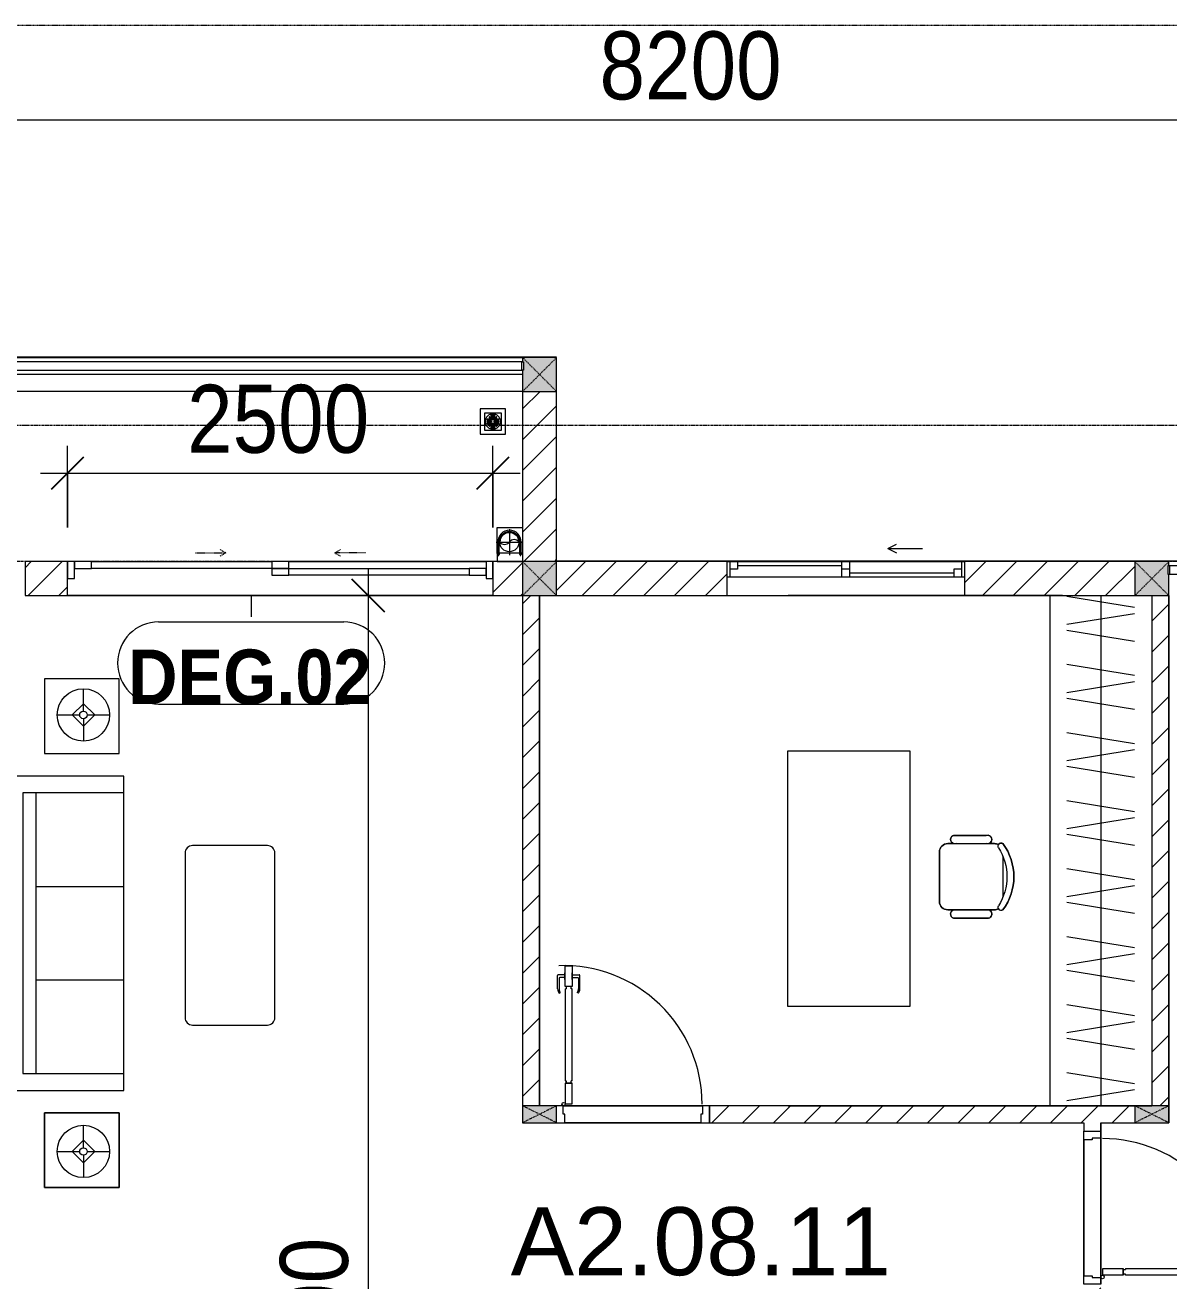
# Model space of a CAD drawing. Header units: millimetres. Extents: x 1591 to 239055, y -15958 to 83255.
# Drawn here: x 187807 to 194532, y 40307 to 47692 of the extents above; entities that cross this region are included whole.
import ezdxf

# ---------------------------------------------------------------- set-up
doc = ezdxf.new("R2010")
doc.units = ezdxf.units.MM
for name, pattern in [('Dash', [6, 3, -3]), ('Dash Dot 3_16_', [7.9375, 4.7625, -1.5875, 0, -1.5875]), ('Grid Line', [22.225, 12.7, -3.175, 3.175, -3.175]), ('IMPORT-CENTER _2_', [40.64, 25.4, -5.08, 5.08, -5.08])]:
    doc.linetypes.add(name, pattern=pattern)
for name, color, linetype, lineweight in [('0-1', 250, 'Continuous', 5), ('A-ANNO-DIMS', 211, 'Continuous', 9), ('A-ANNO-DIMS-160', 211, 'Continuous', 9), ('A-AREA-IDEN', 2, 'Continuous', 9), ('A-DETL-GENF-1', 9, 'Continuous', 9), ('A-DOOR', 31, 'Continuous', 9), ('A-DOOR-1', 254, 'Continuous', 9), ('A-DOOR-2', 9, 'Continuous', 9), ('A-DOOR-FRAM', 31, 'Continuous', 9), ('A-DOOR-HDLN', 31, 'Dash', 9), ('A-DOOR-IDEN', 31, 'Continuous', 9), ('A-FLOR-1', 7, 'Continuous', 9), ('A-FLOR-2', 9, 'Continuous', 9), ('A-FLOR-HRAL', 11, 'Continuous', 9), ('A-FLOR-HRAL-1', 254, 'Continuous', 9), ('A-FLOR-HRAL-2', 9, 'Continuous', 9), ('A-GLAZ', 151, 'Continuous', 9), ('A-WALL', 113, 'Continuous', 9), ('A-WALL-1', 253, 'Continuous', 18), ('A-WALL-2', 9, 'Continuous', 9), ('A-WALL-3', 113, 'Continuous', 18), ('A-WALL-PATT-1', 10, 'Continuous', 9), ('A-WALL-PATT-2', 111, 'Continuous', 9), ('G-ANNO-SYMB-1', 111, 'Dash Dot 3_16_', 18), ('G-IMPT', 8, 'Continuous', 9), ('G-IMPT-2', 8, 'IMPORT-CENTER _2_', 9), ('I-FURN', 30, 'Continuous', 9), ('I-FURN-1', 254, 'Continuous', 9), ('M-EQPM', 50, 'Continuous', 9), ('S-COLS', 52, 'Continuous', 9), ('S-COLS-3', 254, 'Continuous', 9), ('S-COLS-4', 253, 'Continuous', 18), ('S-COLS-5', 52, 'Continuous', 18), ('S-COLS-HDLN', 52, 'Dash', 9), ('S-COLS-HDLN-1', 9, 'Dash', 9), ('S-GRID-1', 1, 'Grid Line', 9)]:
    doc.layers.add(name, color=color, linetype=linetype, lineweight=lineweight)
doc.styles.add('Arial_13', font='arial_0.ttf', dxfattribs={"height": 400})
doc.styles.add('Arial_B_5', font='arialbd_0.ttf', dxfattribs={"width": 0.9, "height": 320})
doc.styles.add('UTM Avo', font='UTM Avo.ttf', dxfattribs={"width": 0.9, "height": 400})
doc.dimstyles.new('1_Dim_chi_tiet_2_5', dxfattribs={"dimscale": 304.8, "dimtxt": 399.720379, "dimasz": 0.629921, "dimexe": 0.524934, "dimexo": 0.0625, "dimgap": 0.052493, "dimtad": 1, "dimdec": 0, "dimrnd": 5, "dimzin": 0, "dimdsep": 46, "dimtxsty": 'UTM Avo', "dimblk1": 'OBLIQUE', "dimblk2": 'OBLIQUE', "dimsah": 1, "dimcen": 0.09, "dimdle": 0.524934, "dimazin": 0, "dimtfac": 1, "dimtdec": 4, "dimtix": 1, "dimtmove": 0, "dimatfit": 3, "dimfxl": 1.049869, "dimfxlon": 1, "dimtvp": 1, "dimtolj": 1, "dimtzin": 0, "dimarcsym": 2})
pattern_1 = [(45, (0, 0), (-90.50967, 90.50967), [])]
pattern_2 = [(45, (95879.7, 0), (-90.50967, 90.50967), [])]

# ---------------------------------------------------------------- blocks, each defined once
blk = doc.blocks.new('NCV_TKTC_KET CAU_rvt-1-TKCS_MB TẦNG 6-8')
at = {"layer": 'A-FLOR-1'}
for p, q in [((98652.5, 41236.9), (98652.5, 44336.9)), ((98252.6, 41186.9), (98252.6, 41236.9))]:
    blk.add_line(p, q, dxfattribs=at)
blk = doc.blocks.new('DOOR_CW_01 CANH MO-PANEL KINH - DIW_01-900x2200-CỬA GỖ VÂN LAMINATE-V23-TKCS_MB TẦNG 6-8')
at = {"layer": 'A-DETL-GENF-1'}
for p, q in [((-442, 737), (-442, 816.5)), ((-399, 820.5), (-438, 820.5)), ((-399, 831.8), (-397, 831.8)), ((-399, 792.2), (-399, 831.8)), ((-397, 872), (-357, 872)), ((-397, 752), (-397, 872)), ((-397, 792.2), (-397, 831.8)), ((-357, 872), (-357, 752)), ((-357, 792.2), (-357, 831.8)), ((-355, 831.8), (-357, 831.8)), ((-355, 792.2), (-355, 831.8)), ((-355, 820.5), (-316, 820.5)), ((-312, 737), (-312, 816.5)), ((-434, 799.5), (-434, 737)), ((-399, 803.5), (-430, 803.5)), ((-397, 792.2), (-399, 792.2)), ((-357, 752), (-397, 752)), ((-363, 752), (-391, 752)), ((-391, 752), (-391, 738)), ((-363, 738), (-363, 752)), ((-357, 792.2), (-355, 792.2)), ((-355, 803.5), (-324, 803.5)), ((-320, 799.5), (-320, 737)), ((-433.9, 711.2), (-427.3, 715.8)), ((-397, 738), (-391, 738)), ((-397, 738), (-397, 196)), ((-357, 738), (-363, 738)), ((-357, 196), (-357, 738)), ((-320.1, 711.2), (-326.7, 715.8)), ((-397, 196), (-391, 196)), ((-357, 182), (-397, 182)), ((-397, 182), (-397, 62)), ((-391, 196), (-391, 182)), ((-391, 182), (-363, 182)), ((-357, 196), (-363, 196)), ((-363, 182), (-363, 196)), ((-357, 62), (-357, 182)), ((-397, 62), (-357, 62))]:
    blk.add_line(p, q, dxfattribs=at)
blk.add_circle((-407, 60), 10, dxfattribs=at)
for centre, radius, start, end in [((-438, 816.5), 4, 90, 180), ((-407, 60), 814, 360, 92), ((-316, 816.5), 4, 0, 90), ((-430, 799.5), 4, 90, 180), ((-324, 799.5), 4, 360, 90), ((-397, 737), 45, 180, 215), ((-397, 737), 37, 180, 215), ((-357, 737), 37, 325, 0), ((-357, 737), 45, 325, 0)]:
    blk.add_arc(centre, radius, start, end, dxfattribs=at)
at = {"layer": 'A-DOOR-2'}
for p, q in [((-410, 50), (-448.4, 50)), ((-410, 0), (-410, 50)), ((-400, 0), (-410, 0)), ((-407, 50), (-382, 50)), ((-400, -50), (-400, 0)), ((410, 0), (400, 0)), ((400, 0), (400, -50)), ((450, 50), (410, 50)), ((410, 50), (410, 0)), ((450, -50), (450, 50)), ((-448.4, -50), (-400, -50)), ((400, -50), (450, -50))]:
    blk.add_line(p, q, dxfattribs=at)
blk = doc.blocks.new('TU DO LV A - TU DO LV A-885793-TKCS_MB TẦNG 6-8')
at = {"layer": 'I-FURN'}
for p, q in [((4.3, 101), (68.9, 499)), ((169, 101), (104.4, 499)), ((202.5, 101), (267.1, 499)), ((404.3, 101), (468.9, 499)), ((569, 101), (504.4, 499)), ((602.5, 101), (667.1, 499)), ((804.3, 101), (868.9, 499)), ((969, 101), (904.4, 499)), ((1002.5, 101), (1067.1, 499)), ((1204.3, 101), (1268.9, 499)), ((1369, 101), (1304.4, 499)), ((1402.5, 101), (1467.1, 499)), ((1604.3, 101), (1668.9, 499)), ((1769, 101), (1704.4, 499)), ((1802.5, 101), (1867.1, 499)), ((2004.3, 101), (2068.9, 499)), ((2169, 101), (2104.4, 499)), ((2202.5, 101), (2267.1, 499)), ((2404.3, 101), (2468.9, 499)), ((2569, 101), (2504.4, 499)), ((2602.5, 101), (2667.1, 499)), ((2804.3, 101), (2868.9, 499)), ((2969, 101), (2904.4, 499)), ((0, 300), (3000, 300)), ((0, 0), (3000, 0))]:
    blk.add_line(p, q, dxfattribs=at)
at = {"layer": 'I-FURN-1'}
blk.add_line((0, 0), (3000, 0), dxfattribs=at)
blk = doc.blocks.new('BAN LV A - BAN LV A_dwg_ban hoc2-348006-TKCS_MB TẦNG 6-8')
at = {"layer": 'I-FURN'}
for p, q in [((-194.4, 388.8), (-194.4, 113.4)), ((145.8, 437.4), (-145.8, 437.4)), ((194.4, 113.4), (194.4, 388.8)), ((-243, 354.4), (-243, 162)), ((194.4, 351.4), (194.4, 150.8)), ((243.7, 162), (243.7, 354.4)), ((-120.5, 64.8), (120.5, 64.8))]:
    blk.add_line(p, q, dxfattribs=at)
at = {"layer": 'I-FURN', "flags": 128}
blk.add_lwpolyline([(-737.8, 610.5), (-737.8, 1330.5), (-154.9, 1330.5), (762.2, 1330.5), (762.2, 610.5)], close=True, dxfattribs=at)
at = {"layer": 'I-FURN'}
for centre, radius, start, end in [((-218.7, 347.3), 25.3, 343.7398, 163.7398), ((-145.8, 388.8), 48.6, 90, 180), ((145.8, 388.8), 48.6, 360, 90), ((219.4, 347.3), 25.3, 16.2602, 170.70537), ((-218.7, 154.9), 25.3, 163.7398, 16.2602), ((219.4, 154.9), 25.3, 189.29463, 16.2602), ((-180.2, 75.4), 17.8, 57.97259, 216.69006), ((-145.8, 113.4), 48.6, 180, 207.58444), ((0, 359.3), 318.2, 237.57575, 302.42425), ((180.2, 75.4), 17.8, 323.30994, 122.02741), ((145.8, 113.4), 48.6, 332.41556, 0), ((0, 324), 324, 233.1301, 306.8699)]:
    blk.add_arc(centre, radius, start, end, dxfattribs=at)
blk = doc.blocks.new('BAN LV A - BAN LV A_dwg-348005-TKCS_MB TẦNG 6-8')
at = {"extrusion": (0, 0, -1), "zscale": -1, "rotation": 180}
blk.add_blockref('BAN LV A - BAN LV A_dwg_ban hoc2-348006-TKCS_MB TẦNG 6-8', (-729, 1383.7), dxfattribs=at)
blk = doc.blocks.new('BAN LV A - BAN LV A-348231-TKCS_MB TẦNG 6-8')
at = {"layer": 'I-FURN-1'}
for p, q in [((534.6, 1270.3), (534.6, 1235.9)), ((923.4, 1232.9), (923.4, 1270.3)), ((486, 1221.7), (486, 1029.3)), ((972.7, 1029.3), (972.7, 1221.7)), ((534.6, 1029.3), (534.6, 994.9)), ((923.4, 994.9), (923.4, 1032.3)), ((583.2, 946.3), (874.8, 946.3)), ((1491.2, 773.2), (-8.8, 773.2)), ((-8.8, 773.2), (-8.8, 53.2)), ((1491.2, 53.2), (1491.2, 773.2)), ((-8.8, 53.2), (1491.2, 53.2))]:
    blk.add_line(p, q, dxfattribs=at)
for centre, radius, start, end in [((729, 1059.7), 324, 53.1301, 126.8699), ((548.9, 1308.3), 17.8, 143.30994, 240.59603), ((583.2, 1270.3), 48.6, 152.41556, 180), ((909.2, 1308.3), 17.8, 299.40397, 36.69006), ((874.8, 1270.3), 48.6, 360, 27.58444), ((510.3, 1228.8), 25.3, 16.2602, 196.2602), ((948.4, 1228.8), 25.3, 343.7398, 170.70537), ((510.3, 1036.4), 25.3, 196.2602, 343.7398), ((583.2, 994.9), 48.6, 180, 270), ((874.8, 994.9), 48.6, 270, 360), ((948.4, 1036.4), 25.3, 189.29463, 343.7398)]:
    blk.add_arc(centre, radius, start, end, dxfattribs=at)
blk.add_blockref('BAN LV A - BAN LV A_dwg-348005-TKCS_MB TẦNG 6-8', (0, 0))
blk = doc.blocks.new('LOBBY_SOFA_1 - LOBBY_SOFA_1-V105-TKCS_MB TẦNG 6-8')
at = {"layer": 'I-FURN'}
for p, q in [((-2556, -5.1), (-2556, -660)), ((-2457, -66), (-2457, -660)), ((-807, -66), (-2457, -66)), ((-807, -660), (-807, -66)), ((-708, -660), (-708, -5.1)), ((-807, -143), (-2457, -143)), ((-1907, -143), (-1907, -660)), ((-1357, -143), (-1357, -660)), ((-3128.2, -193.5), (-2688.2, -193.5)), ((-3128.2, -633.5), (-3128.2, -193.5)), ((-2688.2, -193.5), (-2688.2, -633.5)), ((-575.9, -193.5), (-575.9, -633.5)), ((-135.9, -193.5), (-575.9, -193.5)), ((-135.9, -633.5), (-135.9, -193.5)), ((-2915.4, -269), (-2915.4, -401)), ((-348.6, -269), (-348.6, -401)), ((-2915.4, -357), (-2981.4, -423)), ((-2849.4, -423), (-2915.4, -357)), ((-414.6, -423), (-348.6, -357)), ((-348.6, -357), (-282.6, -423)), ((-2937.4, -423), (-3069.4, -423)), ((-2981.4, -423), (-2915.4, -489)), ((-2915.4, -489), (-2849.4, -423)), ((-2893.4, -423), (-2761.4, -423)), ((-370.6, -423), (-502.6, -423)), ((-348.6, -489), (-414.6, -423)), ((-282.6, -423), (-348.6, -489)), ((-326.6, -423), (-194.6, -423)), ((-2915.4, -445), (-2915.4, -577)), ((-348.6, -445), (-348.6, -577)), ((-2688.2, -633.5), (-3128.2, -633.5)), ((-2556, -660), (-708, -660)), ((-575.9, -633.5), (-135.9, -633.5)), ((-1160.3, -1020.5), (-2128.3, -1020.5)), ((-2172.3, -1064.5), (-2172.3, -1504.5)), ((-1116.3, -1504.5), (-1116.3, -1064.5)), ((-2128.3, -1548.5), (-1160.3, -1548.5))]:
    blk.add_line(p, q, dxfattribs=at)
for centre, radius in [((-2915.4, -423), 154), ((-348.6, -423), 154), ((-2915.4, -423), 22), ((-348.6, -423), 22)]:
    blk.add_circle(centre, radius, dxfattribs=at)
for centre, start, end in [((-2128.3, -1064.5), 90, 180), ((-1160.3, -1064.5), 0, 90), ((-2128.3, -1504.5), 180, 270), ((-1160.3, -1504.5), 270, 0)]:
    blk.add_arc(centre, 44, start, end, dxfattribs=at)
at = {"layer": 'I-FURN-1'}
for p, q in [((-2556, -5.1), (-2556, -660)), ((-708, -660), (-708, -5.1)), ((-2688.2, -193.5), (-3128.2, -193.5)), ((-3128.2, -193.5), (-3128.2, -633.5)), ((-2688.2, -633.5), (-2688.2, -193.5)), ((-135.9, -193.5), (-575.9, -193.5)), ((-575.9, -193.5), (-575.9, -633.5)), ((-135.9, -633.5), (-135.9, -193.5)), ((-3128.2, -633.5), (-2688.2, -633.5)), ((-2556, -660), (-708, -660)), ((-575.9, -633.5), (-135.9, -633.5)), ((-1160.3, -1020.5), (-2128.3, -1020.5)), ((-2172.3, -1064.5), (-2172.3, -1504.5)), ((-1116.3, -1504.5), (-1116.3, -1064.5)), ((-2128.3, -1548.5), (-1160.3, -1548.5))]:
    blk.add_line(p, q, dxfattribs=at)
for centre, start, end in [((-2128.3, -1064.5), 90, 180), ((-1160.3, -1064.5), 0, 90), ((-2128.3, -1504.5), 180, 270), ((-1160.3, -1504.5), 270, 0)]:
    blk.add_arc(centre, 44, start, end, dxfattribs=at)
blk = doc.blocks.new('Railing - 50 x 10mm-901205-TKCS_MB TẦNG 6-8')
at = {"layer": 'A-FLOR-HRAL-2'}
for p, q in [((25, 5), (-25, 5)), ((-25, 5), (-25, -5)), ((25, -5), (25, 5)), ((-25, -5), (25, -5))]:
    blk.add_line(p, q, dxfattribs=at)
blk = doc.blocks.new('Railing - Railing-990587-TKCS_MB TẦNG 6-8')
at = {"layer": 'A-FLOR-HRAL-2'}
for p, q in [((76863.9, 35251.3), (75748.9, 35251.3)), ((75748.9, 35201.3), (76863.9, 35201.3))]:
    blk.add_line(p, q, dxfattribs=at)
at = {"rotation": 270}
for p in [(75743.9, 35226.3), (76868.9, 35226.3)]:
    blk.add_blockref('Railing - 50 x 10mm-901205-TKCS_MB TẦNG 6-8', p, dxfattribs=at)
blk = doc.blocks.new('G1_SOF - BO TRU - 100x200-745959-TKCS_MB TẦNG 6-8')
at = {"layer": 'S-COLS'}
blk.add_hatch(color=256, dxfattribs=at).paths.add_polyline_path([(-50, 100), (-50, -100), (50, -100), (50, 100)])
at = {"layer": 'S-COLS-4'}
for p, q in [((50, 100), (-50, 100)), ((-50, 100), (-50, -100)), ((50, -100), (50, 100)), ((-50, -100), (50, -100))]:
    blk.add_line(p, q, dxfattribs=at)
at = {"layer": 'S-COLS-HDLN-1'}
for p, q in [((50, 100), (-50, -100)), ((-50, 100), (50, -100))]:
    blk.add_line(p, q, dxfattribs=at)
blk = doc.blocks.new('DOOR_CW_01 CANH MO-PANEL KINH - DIG_01-900x2200-CỬA NHÔM KÍNH-901215-TKCS_MB TẦNG 6-8')
at = {"layer": 'A-DETL-GENF-1'}
for p, q in [((-397, -182), (-397, -62)), ((-397, -62), (-357, -62)), ((-357, -62), (-357, -182)), ((-357, -182), (-397, -182)), ((-397, -196), (-391, -196)), ((-397, -738), (-397, -196)), ((-391, -196), (-391, -182)), ((-391, -182), (-363, -182)), ((-363, -182), (-363, -196)), ((-357, -196), (-363, -196)), ((-357, -196), (-357, -738)), ((-442, -737), (-442, -816.5)), ((-434, -799.5), (-434, -737)), ((-433.9, -711.2), (-427.3, -715.8)), ((-397, -738), (-391, -738)), ((-391, -752), (-391, -738)), ((-357, -738), (-363, -738)), ((-363, -738), (-363, -752)), ((-320.1, -711.2), (-326.7, -715.8)), ((-320, -799.5), (-320, -737)), ((-312, -737), (-312, -816.5)), ((-399, -803.5), (-430, -803.5)), ((-399, -792.2), (-399, -831.8)), ((-397, -792.2), (-399, -792.2)), ((-357, -752), (-397, -752)), ((-397, -752), (-397, -872)), ((-397, -792.2), (-397, -831.8)), ((-363, -752), (-391, -752)), ((-357, -872), (-357, -752)), ((-357, -792.2), (-357, -831.8)), ((-357, -792.2), (-355, -792.2)), ((-355, -792.2), (-355, -831.8)), ((-355, -803.5), (-324, -803.5)), ((-399, -820.5), (-438, -820.5)), ((-399, -831.8), (-397, -831.8)), ((-397, -872), (-357, -872)), ((-355, -831.8), (-357, -831.8)), ((-355, -820.5), (-316, -820.5))]:
    blk.add_line(p, q, dxfattribs=at)
blk.add_circle((-407, -60), 10, dxfattribs=at)
for centre, radius, start, end in [((-407, -60), 814, 268, 0), ((-397, -737), 45, 145, 180), ((-397, -737), 37, 145, 180), ((-357, -737), 37, 0, 35), ((-357, -737), 45, 360, 35), ((-430, -799.5), 4, 180, 270), ((-324, -799.5), 4, 270, 0), ((-438, -816.5), 4, 180, 270), ((-316, -816.5), 4, 270, 0)]:
    blk.add_arc(centre, radius, start, end, dxfattribs=at)
at = {"layer": 'A-DOOR-2'}
for p, q in [((-450, -50), (-450, 50)), ((-450, 50), (-400, 50)), ((-400, 50), (-400, 0)), ((400, 0), (400, 50)), ((400, 50), (450, 50)), ((450, 50), (450, -50)), ((-410, -50), (-450, -50)), ((-410, 0), (-410, -50)), ((-400, 0), (-410, 0)), ((-407, -50), (-382, -50)), ((410, 0), (400, 0)), ((410, -50), (410, 0)), ((450, -50), (410, -50))]:
    blk.add_line(p, q, dxfattribs=at)
blk = doc.blocks.new('NCV_TKTC_TANG 6 - 8_rvt-2-TKCS_MB TẦNG 6-8')
at = {"layer": 'A-WALL-PATT-1'}
h = blk.add_hatch(dxfattribs=at)
h.set_pattern_fill('FP_1', color=256, style=0, pattern_type=2)
h.set_pattern_definition(pattern_1)
h.paths.add_polyline_path([(94852.4, 41336.9), (94952.4, 41336.9), (94952.4, 44336.9), (94852.4, 44336.9), (94852.4, 42667.4)])
h = blk.add_hatch(dxfattribs=at)
h.set_pattern_fill('FP_1', color=256, style=0, pattern_type=2)
h.set_pattern_definition(pattern_1)
h.paths.add_polyline_path([(98552.4, 41336.9), (98652.4, 41336.9), (98652.4, 44336.9), (98552.4, 44336.9), (98552.4, 42667.4)])
h = blk.add_hatch(dxfattribs=at)
h.set_pattern_fill('FP_1', color=256, style=0, pattern_type=2)
h.set_pattern_definition(pattern_1)
h.paths.add_polyline_path([(98252.4, 41236.9), (98452.4, 41236.9), (98452.4, 41336.9), (95950.8, 41336.9), (95950.8, 41236.9), (98152.4, 41236.9)])
h = blk.add_hatch(dxfattribs=at)
h.set_pattern_fill('FP_1', color=256, style=0, pattern_type=2)
h.set_pattern_definition(pattern_1)
h.paths.add_polyline_path([(98252.4, 40236.9), (98252.4, 40286.9), (98152.4, 40286.9), (98152.4, 40236.9)])
h.paths.add_polyline_path([(98152.4, 41186.9), (98252.4, 41186.9), (98252.4, 41236.9), (98152.4, 41236.9)])
at = {"layer": 'A-FLOR-2'}
for p, q in [((94852.6, 45536.9), (91852.6, 45536.9)), ((94637.6, 44536.9), (93477.6, 44536.9)), ((94677.6, 44336.9), (92177.6, 44336.9)), ((92177.6, 44336.9), (94677.6, 44336.9)), ((94952.6, 44336.9), (94952.6, 41336.9)), ((97452.6, 44336.9), (96414.4, 44336.9)), ((97952.4, 44336.9), (97452.6, 44336.9)), ((98026.4, 44336.9), (97952.4, 44336.9)), ((98652.6, 44336.9), (98652.6, 41236.9)), ((95090.8, 41336.9), (95910.8, 41336.9)), ((95910.8, 41336.9), (95090.8, 41336.9)), ((96414.4, 41336.9), (97952.4, 41336.9)), ((97952.4, 41336.9), (98452.4, 41336.9)), ((98452.4, 41336.9), (98552.4, 41336.9)), ((95900.8, 41236.9), (95100.8, 41236.9)), ((95100.8, 41236.9), (95900.8, 41236.9)), ((98252.6, 41236.9), (98252.6, 41186.9)), ((98152.6, 40336.9), (98152.6, 41137)), ((98152.6, 41137), (98152.6, 40336.9)), ((98252.6, 40286.9), (98252.6, 41186.9))]:
    blk.add_line(p, q, dxfattribs=at)
at = {"layer": 'A-WALL-1'}
for p, q in [((94852.4, 44336.9), (94852.4, 41336.9)), ((94952.4, 41336.9), (94952.4, 44336.9)), ((98552.4, 44336.9), (98552.4, 41336.9)), ((98652.4, 41336.9), (98652.4, 44336.9)), ((98452.4, 41336.9), (95950.8, 41336.9)), ((95950.8, 41336.9), (95950.8, 41236.9)), ((95950.8, 41236.9), (98152.4, 41236.9)), ((98152.4, 41236.9), (98152.4, 41186.9)), ((98252.4, 41236.9), (98452.4, 41236.9)), ((98252.4, 41186.9), (98252.4, 41236.9)), ((98152.4, 41186.9), (98252.4, 41186.9))]:
    blk.add_line(p, q, dxfattribs=at)
at = {"layer": 'A-WALL-2'}
for p, q in [((95090.8, 41336.9), (95910.8, 41336.9)), ((95900.8, 41236.9), (95100.8, 41236.9)), ((98152.4, 40336.9), (98152.4, 41136.9)), ((98252.4, 41146.9), (98252.4, 40326.9))]:
    blk.add_line(p, q, dxfattribs=at)
at = {"layer": 'A-DOOR-1'}
blk.add_blockref('DOOR_CW_01 CANH MO-PANEL KINH - DIW_01-900x2200-CỬA GỖ VÂN LAMINATE-V23-TKCS_MB TẦNG 6-8', (95500.8, 41286.9), dxfattribs=at)
at = {"layer": 'A-DOOR-1', "rotation": 89.99999999999892}
blk.add_blockref('DOOR_CW_01 CANH MO-PANEL KINH - DIG_01-900x2200-CỬA NHÔM KÍNH-901215-TKCS_MB TẦNG 6-8', (98202.4, 40736.9), dxfattribs=at)
at = {"layer": 'A-FLOR-HRAL-1'}
blk.add_blockref('Railing - Railing-990587-TKCS_MB TẦNG 6-8', (22908.5, 9260.7), dxfattribs=at)
at = {"layer": 'I-FURN-1'}
for name, p, rotation in [('TU DO LV A - TU DO LV A-885793-TKCS_MB TẦNG 6-8', (97952.4, 44336.9), 269.9999999999997), ('LOBBY_SOFA_1 - LOBBY_SOFA_1-V105-TKCS_MB TẦNG 6-8', (91847.5, 43983.4), 90.00000000000031), ('BAN LV A - BAN LV A-348231-TKCS_MB TẦNG 6-8', (96357.6, 43412.7), 269.9999999999995)]:
    blk.add_blockref(name, p, dxfattribs=dict(at, rotation=rotation))
at = {"layer": 'S-COLS-3', "rotation": 269.9999999999993}
for p in [(94952.4, 41286.9), (98552.4, 41286.9)]:
    blk.add_blockref('G1_SOF - BO TRU - 100x200-745959-TKCS_MB TẦNG 6-8', p, dxfattribs=at)
blk = doc.blocks.new('G1_SOF - BO TRU - 200x200-V9-TKCS_MB TẦNG 6-8')
at = {"layer": 'S-COLS'}
blk.add_hatch(color=256, dxfattribs=at).paths.add_polyline_path([(-100, -100), (100, -100), (100, 100), (-100, 100), (-100, 75.4), (-95, 75.4), (-95, 25.4), (-100, 25.4)])
at = {"layer": 'S-COLS-5'}
for p, q in [((100, 100), (-100, 100)), ((-100, 100), (-100, 75.4)), ((100, -100), (100, 100)), ((-100, 25.4), (-100, -100)), ((-100, -100), (100, -100))]:
    blk.add_line(p, q, dxfattribs=at)
at = {"layer": 'S-COLS-HDLN'}
for p, q in [((100, 100), (-100, -100)), ((-100, 100), (100, -100))]:
    blk.add_line(p, q, dxfattribs=at)
blk = doc.blocks.new('G1_SOF - BO TRU - 200x200-V11-TKCS_MB TẦNG 6-8')
at = {"layer": 'S-COLS'}
blk.add_hatch(color=256, dxfattribs=at).paths.add_polyline_path([(94.9, -100), (100, -100), (100, 25.1), (94.9, 25.1), (94.9, 75.1), (100, 75.1), (100, 100), (-100, 100), (-100, -100)])
at = {"layer": 'S-COLS-5'}
for p, q in [((100, 100), (-100, 100)), ((-100, 100), (-100, -100)), ((100, 75.1), (100, 100)), ((100, -100), (100, 25.1)), ((-100, -100), (100, -100))]:
    blk.add_line(p, q, dxfattribs=at)
at = {"layer": 'S-COLS-HDLN'}
for p, q in [((100, 100), (-100, -100)), ((-100, 100), (100, -100))]:
    blk.add_line(p, q, dxfattribs=at)
blk = doc.blocks.new('G1_SOF - BO TRU - 200x200-3056268-TKCS_MB TẦNG 6-8')
at = {"layer": 'S-COLS'}
blk.add_hatch(color=256, dxfattribs=at).paths.add_polyline_path([(100, -100), (100, 100), (-100, 100), (-100, -100)])
at = {"layer": 'S-COLS-5'}
for p, q in [((100, 100), (-100, 100)), ((-100, 100), (-100, -100)), ((100, -100), (100, 100)), ((-100, -100), (100, -100))]:
    blk.add_line(p, q, dxfattribs=at)
at = {"layer": 'S-COLS-HDLN'}
for p, q in [((100, 100), (-100, -100)), ((-100, 100), (100, -100))]:
    blk.add_line(p, q, dxfattribs=at)
blk = doc.blocks.new('TKTC_XREF_251221_MB TANG 2-7 - TKTC_XREF_260130_MB TANG 2-5_dwg_$cc-4746808-TKCS_MB TẦNG 6-8')
at = {"layer": 'G-IMPT-2'}
for p, q in [((0, -0.673), (0, 0.673)), ((-0.673, 0), (0.673, 0))]:
    blk.add_line(p, q, dxfattribs=at)
at = {"layer": 'M-EQPM'}
blk.add_circle((0, 0), 0.5, dxfattribs=at)
for centre, radius, start, end in [((0, 0), 0.5, 90, 270), ((0.188, 0.25), 0.313, 126.8699, 233.1301), ((-0.188, -0.25), 0.313, 306.8699, 53.1301)]:
    blk.add_arc(centre, radius, start, end, dxfattribs=at)
blk = doc.blocks.new('TKTC_XREF_251221_MB TANG 2-7 - TKTC_XREF_260130_MB TANG 2-5_dwg_CUM U_DN100-4746796-TKCS_MB TẦNG 6-8')
at = {"layer": 'G-IMPT'}
blk.add_hatch(color=256, dxfattribs=at).paths.add_polyline_path([(0, 61), (0, 57), (14.8, 55.1), (28.5, 49.4), (40.3, 40.3), (49.4, 28.5), (55.1, 14.8), (57, 0), (55.1, -14.8), (49.4, -28.5), (40.3, -40.3), (28.5, -49.4), (14.8, -55.1), (0, -57), (0, -61), (15.8, -58.9), (30.5, -52.8), (43.1, -43.1), (52.8, -30.5), (58.9, -15.8), (61, 0), (58.9, 15.8), (52.8, 30.5), (43.1, 43.1), (30.5, 52.8), (15.8, 58.9)])
for p, q in [((-79.1, 66.6), (-79.1, 63.4)), ((-76.6, 66.6), (-76.6, 63.4)), ((-74.6, 66.6), (-74.6, 63.4)), ((-72.7, 69.3), (-72.7, 60.7)), ((-66.9, 67.9), (-71.7, 67.9)), ((-66.9, 62.1), (-71.7, 62.1)), ((-65, 69), (0, 69)), ((-79.1, -63.4), (-79.1, -66.6)), ((-76.6, -63.4), (-76.6, -66.6)), ((-74.6, -63.4), (-74.6, -66.6)), ((-72.7, -60.7), (-72.7, -69.3)), ((-66.9, -62.1), (-71.7, -62.1)), ((-66.9, -67.9), (-71.7, -67.9)), ((-65, -69), (0, -69))]:
    blk.add_line(p, q, dxfattribs=at)
at = {"layer": 'G-IMPT', "flags": 128}
for points in [[(-72.7, 67.6), (-78.1, 67.6), (-78.1, 62.4), (-72.7, 62.4)], [(-71.7, 59.2), (-66.9, 59.2), (-66.9, 70.8), (-71.7, 70.8)], [(-66.9, 70.8), (-66.9, 72.7), (-65, 72.7), (-65, 57.3), (-66.9, 57.3), (-66.9, 59.2)], [(-65, 61), (0, 61), (0, 57)], [(-72.7, -62.4), (-78.1, -62.4), (-78.1, -67.6), (-72.7, -67.6)], [(-71.7, -70.8), (-66.9, -70.8), (-66.9, -59.2), (-71.7, -59.2)], [(-66.9, -59.2), (-66.9, -57.3), (-65, -57.3), (-65, -72.7), (-66.9, -72.7), (-66.9, -70.8)], [(-65, -61), (0, -61), (0, -57)]]:
    blk.add_lwpolyline(points, dxfattribs=at)
at = {"layer": 'G-IMPT'}
for centre, radius, start, end in [((-78.1, 66.6), 0.96, 90, 180), ((-78.1, 63.4), 0.96, 180, 270), ((-71.1, 69.3), 1.56, 112.61986, 247.38014), ((-67.9, 65), 4.8, 143.1301, 216.8699), ((-71.1, 60.7), 1.56, 112.61986, 247.38014), ((0, 0), 69, 270, 90), ((0, 0), 61, 270, 90), ((0, 0), 57, 270, 90), ((-78.1, -63.4), 0.96, 90, 180), ((-78.1, -66.6), 0.96, 180, 270), ((-71.1, -60.7), 1.56, 112.61986, 247.38014), ((-67.9, -65), 4.8, 143.1301, 216.8699), ((-71.1, -69.3), 1.56, 112.61986, 247.38014)]:
    blk.add_arc(centre, radius, start, end, dxfattribs=at)
blk = doc.blocks.new('TKTC_XREF_251221_MB TANG 2-7 - TKTC_XREF_260130_MB TANG 2-5_dwg_THU NUOC - THU NUOC-444531-TKCS_MB TẦNG 1-4746804-TKCS_MB TẦNG 6-8')
at = {"layer": 'G-IMPT'}
for p, q in [((-23.3, 10.8), (40.9, 10.8)), ((40.9, 4.8), (-23.3, 4.8)), ((-11, 23.3), (28.5, 23.3)), ((28.5, 17.3), (-11, 17.3)), ((-1.1, 35.6), (18.5, 35.6)), ((18.5, 29.6), (-1.1, 29.6)), ((-23.3, -13.6), (40.9, -13.6)), ((40.9, -19.6), (-23.3, -19.6)), ((-11, -26.1), (28.5, -26.1)), ((28.5, -32.1), (-11, -32.1)), ((-1.1, -38.5), (18.5, -38.5)), ((18.5, -44.5), (-1.1, -44.5))]:
    blk.add_line(p, q, dxfattribs=at)
at = {"layer": 'G-IMPT', "flags": 128}
for points in [[(83.7, -79.4), (83.7, 70.6), (-66.3, 70.6), (-66.3, -79.4)], [(58.7, -54.4), (58.7, 45.6), (-41.3, 45.6), (-41.3, -54.4)]]:
    blk.add_lwpolyline(points, close=True, dxfattribs=at)
for points in [[(-23.3, -1.2), (0.7, -1.2), (0.7, -7.2), (-23.3, -7.2)], [(40.9, -7.2), (16.7, -7.2), (16.7, -1.2), (40.9, -1.2)]]:
    blk.add_lwpolyline(points, dxfattribs=at)
at = {"layer": 'G-IMPT'}
for centre, radius, start, end in [((8.7, -4.4), 45, 360, 180), ((8.7, -4.4), 45, 360, 180), ((-23.3, 7.8), 3, 90, 270), ((-11, 20.3), 3, 90, 270), ((-1.1, 32.6), 3, 90, 270), ((18.5, 32.6), 3, 270, 90), ((28.5, 20.3), 3, 270, 90), ((40.9, 7.8), 3, 270, 90), ((8.7, -4.4), 45, 180, 360), ((8.7, -4.4), 45, 180, 360), ((-23.3, -4.2), 3, 90, 270), ((-23.3, -16.6), 3, 90, 270), ((-11, -29.1), 3, 90, 270), ((-1.1, -41.5), 3, 90, 270), ((18.5, -41.5), 3, 270, 90), ((28.5, -29.1), 3, 270, 90), ((40.9, -4.2), 3, 270, 90), ((40.9, -16.6), 3, 270, 90)]:
    blk.add_arc(centre, radius, start, end, dxfattribs=at)
blk = doc.blocks.new('TKTC_XREF_251221_MB TANG 2-7 - TKTC_XREF_251221_MB TANG 2-7-2039446-TKCS_MB TẦNG 6-8')
at = {"layer": 'M-EQPM'}
for p, q in [((61400, 28502.1), (54800, 28502.1)), ((61050.5, 27499.7), (61200, 27499.7)), ((61050.5, 27350), (61050.5, 27499.7)), ((61050.3, 27349.9), (61050.6, 27300.1)), ((61200, 27349.9), (61050.3, 27349.9)), ((61200, 27350), (61050.5, 27350)), ((61050.6, 27300.1), (61200, 27300.1)), ((66125, 27302.1), (61400, 27302.1))]:
    blk.add_line(p, q, dxfattribs=at)
blk.add_blockref('TKTC_XREF_251221_MB TANG 2-7 - TKTC_XREF_260130_MB TANG 2-5_dwg_THU NUOC - THU NUOC-444531-TKCS_MB TẦNG 1-4746804-TKCS_MB TẦNG 6-8', (61016.7, 28127.9))
for name, p, xscale, yscale, zscale, rotation in [('TKTC_XREF_251221_MB TANG 2-7 - TKTC_XREF_260130_MB TANG 2-5_dwg_$cc-4746808-TKCS_MB TẦNG 6-8', (61122.1, 27414.9), 113.7150000000073, 113.7150000000073, 113.7150000000073, 269.9990086637467), ('TKTC_XREF_251221_MB TANG 2-7 - TKTC_XREF_260130_MB TANG 2-5_dwg_CUM U_DN100-4746796-TKCS_MB TẦNG 6-8', (61123, 27414.9), 0.9975000000000006, 0.9975000000000006, 0.9975000000000006, 90.00099133829468)]:
    blk.add_blockref(name, p, dxfattribs=dict(xscale=xscale, yscale=yscale, zscale=zscale, rotation=rotation))
blk = doc.blocks.new('1_FAMILY RVT - W01-WxH 1400x1400xmm-389822-TKCS_MB TẦNG 6-8')
at = {"layer": 'A-GLAZ'}
for p, q in [((248.4, 172.39), (299.2, 197.79)), ((248.4, 172.39), (299.2, 146.99)), ((248.4, 172.39), (451.6, 172.39)), ((-700, 96.19), (-700, -103.81)), ((700, 96.19), (-700, 96.19)), ((-700, 96.19), (-636.5, 96.19)), ((-680.95, 96.19), (-680.95, 7.29)), ((-636.5, 96.19), (-22.225, 96.19)), ((-636.5, 96.19), (-636.5, 51.74)), ((-636.5, 73.965), (-22.225, 73.965)), ((-22.225, 7.29), (-22.225, 96.19)), ((-22.225, 96.19), (22.225, 96.19)), ((22.225, 96.19), (680.95, 96.19)), ((22.225, 96.19), (22.225, 7.29)), ((680.95, 96.19), (700, 96.19)), ((680.95, 96.19), (680.95, 7.29)), ((700, -103.81), (700, 96.19)), ((-700, 7.29), (-680.95, 7.29)), ((-636.5, 51.74), (-680.95, 51.74)), ((-680.95, 7.29), (-22.225, 7.29)), ((22.225, 51.74), (-22.225, 51.74)), ((-22.225, 7.29), (22.225, 7.29)), ((22.225, 29.515), (636.5, 29.515)), ((22.225, 7.29), (636.5, 7.29)), ((636.5, 51.74), (636.5, 7.29)), ((680.95, 51.74), (636.5, 51.74)), ((636.5, 7.29), (700, 7.29)), ((-700, -103.81), (700, -103.81))]:
    blk.add_line(p, q, dxfattribs=at)
blk = doc.blocks.new('DEG_02-DEG_03 - DEG_02-2500x2400mm-CỬA ĐI 02 CÁNH TRƯỢT-625766-TKCS_MB TẦNG 6-8')
at = {"layer": 'A-DOOR'}
for p, q in [((-1110, 100), (-1210, 100)), ((-1210, 100), (-1210, 60)), ((-1110, 60), (-1110, 100)), ((-1110, 100), (-50, 100)), ((50, 100), (-50, 100)), ((-50, 100), (-50, 60)), ((50, 60), (50, 100)), ((-1210, 60), (-1110, 60)), ((-50, 60), (-1110, 60)), ((50, 60), (-50, 60)), ((-50, 60), (-50, 20)), ((-50, 60), (50, 60)), ((-50, 20), (50, 20)), ((50, 20), (50, 60)), ((50, 60), (1110, 60)), ((1110, 20), (50, 20)), ((1210, 60), (1110, 60)), ((1110, 60), (1110, 20)), ((1110, 20), (1210, 20)), ((1210, 20), (1210, 60))]:
    blk.add_line(p, q, dxfattribs=at)
at = {"layer": 'A-DOOR-FRAM'}
for p, q in [((-1210, 100), (-1250, 100)), ((-1250, 100), (-1250, 0)), ((-1210, 0), (-1210, 100)), ((1250, 100), (1210, 100)), ((1210, 100), (1210, 0)), ((1250, 0), (1250, 100)), ((-1250, 0), (-1210, 0)), ((1210, 0), (1250, 0))]:
    blk.add_line(p, q, dxfattribs=at)
at = {"layer": 'A-DOOR-HDLN'}
for p, q in [((-500.4, 151.1), (-320.4, 151.1)), ((-320.4, 151.1), (-355, 171.1)), ((-320.4, 151.1), (-355, 131.1)), ((320.4, 151.1), (355, 171.1)), ((320.4, 151.1), (355, 131.1)), ((500.4, 151.1), (320.4, 151.1))]:
    blk.add_line(p, q, dxfattribs=at)
blk = doc.blocks.new('Railing - 50 x 10mm-1251311-TKCS_MB TẦNG 6-8')
at = {"layer": 'A-FLOR-HRAL'}
for p, q in [((25, 5), (-25, 5)), ((-25, 5), (-25, -5)), ((25, -5), (25, 5)), ((-25, -5), (25, -5))]:
    blk.add_line(p, q, dxfattribs=at)
blk = doc.blocks.new('Railing - Railing-3827947-TKCS_MB TẦNG 6-8')
at = {"layer": 'A-FLOR-HRAL'}
for p, q in [((94847.6, 45712.4), (91857.6, 45712.4)), ((91857.6, 45662.4), (94847.6, 45662.4))]:
    blk.add_line(p, q, dxfattribs=at)
at = {"extrusion": (0, 0, -1), "zscale": -1, "rotation": 90}
for p in [(-91852.6, 45687.4), (-94852.6, 45687.4)]:
    blk.add_blockref('Railing - 50 x 10mm-1251311-TKCS_MB TẦNG 6-8', p, dxfattribs=at)
blk = doc.blocks.new('DIMBLOCK47-TKCS_MB TẦNG 6-8')
at = {"layer": 'A-ANNO-DIMS-160'}
for p, q in [((187632.3, 47454.9), (187632.3, 46974.9)), ((187632.3, 47134.9), (187632.3, 47454.9)), ((195832.3, 47454.9), (195832.3, 46974.9)), ((195832.3, 47134.9), (195832.3, 47454.9)), ((187632.3, 47134.9), (195832.3, 47134.9))]:
    blk.add_line(p, q, dxfattribs=at)
at = {"layer": 'A-ANNO-DIMS-160', "lineweight": 25}
for p, q in [((187632.3, 47134.9), (187728.3, 47230.9)), ((195832.3, 47134.9), (195928.3, 47230.9)), ((187632.3, 47134.9), (187536.3, 47038.9)), ((195832.3, 47134.9), (195736.3, 47038.9))]:
    blk.add_line(p, q, dxfattribs=at)
at = {"layer": 'A-ANNO-DIMS-160', "color": 0, "insert": (191184.5, 47654.6), "char_height": 400, "width": 1314.636, "attachment_point": 1, "line_spacing_factor": 1.110334, "style": 'UTM Avo'}
blk.add_mtext('8200', dxfattribs=at)
blk = doc.blocks.new('_Oblique')
at = {"color": 0, "linetype": 'ByBlock', "lineweight": -2}
blk.add_line((-0.5, -0.5), (0.5, 0.5), dxfattribs=at)
blk = doc.blocks.new('DIMBLOCK150-TKCS_MB TẦNG 6-8')
at = {"layer": 'A-ANNO-DIMS-160'}
for p, q in [((189824.9, 44496.9), (189824.9, 35577.4)), ((190144.9, 44336.9), (189664.9, 44336.9)), ((189824.9, 44336.9), (190144.9, 44336.9)), ((190144.9, 35737.4), (189664.9, 35737.4)), ((189824.9, 35737.4), (190144.9, 35737.4))]:
    blk.add_line(p, q, dxfattribs=at)
at = {"layer": 'A-ANNO-DIMS-160', "lineweight": 25}
for p, q in [((189824.9, 44336.9), (189728.9, 44432.9)), ((189824.9, 44336.9), (189920.9, 44240.9)), ((189824.9, 35737.4), (189728.9, 35833.4)), ((189824.9, 35737.4), (189920.9, 35641.4))]:
    blk.add_line(p, q, dxfattribs=at)
at = {"layer": 'A-ANNO-DIMS-160', "color": 0, "insert": (189305.3, 39489.4), "char_height": 400, "width": 1314.636, "attachment_point": 1, "rotation": 90, "line_spacing_factor": 1.110334, "style": 'UTM Avo'}
blk.add_mtext('8600', dxfattribs=at)
blk = doc.blocks.new('DIMBLOCK188-TKCS_MB TẦNG 6-8')
at = {"layer": 'A-ANNO-DIMS-160'}
for p, q in [((188057.3, 44736.9), (188057.3, 45216.9)), ((190557.3, 44736.9), (190557.3, 45216.9)), ((187897.3, 45056.9), (190717.3, 45056.9)), ((188057.3, 45056.9), (188057.3, 44736.9)), ((190557.3, 45056.9), (190557.3, 44736.9))]:
    blk.add_line(p, q, dxfattribs=at)
at = {"layer": 'A-ANNO-DIMS-160', "lineweight": 25}
for p, q in [((188057.3, 45056.9), (188153.3, 45152.9)), ((190557.3, 45056.9), (190653.3, 45152.9)), ((188057.3, 45056.9), (187961.3, 44960.9)), ((190557.3, 45056.9), (190461.3, 44960.9))]:
    blk.add_line(p, q, dxfattribs=at)
at = {"layer": 'A-ANNO-DIMS-160', "color": 0, "insert": (188759.5, 45576.5), "char_height": 400, "width": 1314.636, "attachment_point": 1, "line_spacing_factor": 1.110334, "style": 'UTM Avo'}
blk.add_mtext('2500', dxfattribs=at)
blk = doc.blocks.new('STN_Door Tag - STN_Door Tag-1788670-TKCS_MB TẦNG 6-8')
at = {"layer": 'A-DOOR-IDEN'}
for p, q in [((-3.37, 1.495), (3.431, 1.495)), ((-3.37, -1.524), (3.431, -1.524))]:
    blk.add_line(p, q, dxfattribs=at)
for centre, start, end in [((-3.37, -0.015), 90, 270), ((3.431, -0.015), 270, 90)]:
    blk.add_arc(centre, 1.509, start, end, dxfattribs=at)

msp = doc.modelspace()

# ---------------------------------------------------------------- hatches: boundary and pattern name
at = {"layer": 'A-WALL-PATT-2'}
h = msp.add_hatch(dxfattribs=at)
h.set_pattern_fill('FP_1', color=256, style=0, pattern_type=2)
h.set_pattern_definition(pattern_2)
h.paths.add_polyline_path([(190732.3, 44536.9), (190932.3, 44536.9), (190932.3, 45536.9), (190732.3, 45536.9), (190732.3, 44783.8)])
h = msp.add_hatch(dxfattribs=at)
h.set_pattern_fill('FP_1', color=256, style=0, pattern_type=2)
h.set_pattern_definition(pattern_2)
h.paths.add_polyline_path([(190732.2, 44336.9), (190732.2, 44536.9), (190557.3, 44536.9), (190557.3, 44336.9), (190682.1, 44336.9)])
h.paths.add_polyline_path([(187807.3, 44336.9), (188057.3, 44336.9), (188057.3, 44536.9), (187807.3, 44536.9)])
h = msp.add_hatch(dxfattribs=at)
h.set_pattern_fill('FP_1', color=256, style=0, pattern_type=2)
h.set_pattern_definition(pattern_2)
h.paths.add_polyline_path([(194532.3, 44336.9), (194532.3, 44336.9), (194532.3, 44462)])
h.paths.add_polyline_path([(194332.3, 44336.9), (194332.3, 44536.9), (193332.3, 44536.9), (193332.3, 44336.9), (193906.1, 44336.9)])
h.paths.add_polyline_path([(190932.2, 44336.9), (191932.3, 44336.9), (191932.3, 44536.9), (190932.2, 44536.8)])
h.paths.add_polyline_path([(194532.3, 44512), (194532.3, 44512), (194532.3, 44536.9)])

# ---------------------------------------------------------------- linework, layer by layer
at = {"layer": 'A-DOOR-IDEN'}
msp.add_line((189136, 44337.2), (189136.3, 44211.7), dxfattribs=at)
at = {"layer": 'A-WALL'}
for p, q in [((187732.3, 45737.4), (190732.3, 45737.4)), ((190732.3, 45637.4), (187732.3, 45637.4)), ((189357.3, 44536.9), (190517.3, 44536.9)), ((190557.3, 44336.9), (188057.3, 44336.9))]:
    msp.add_line(p, q, dxfattribs=at)
at = {"layer": 'A-WALL-3'}
for p, q in [((190932.3, 45737.4), (190732.3, 45737.4)), ((190732.3, 45536.9), (190732.3, 44536.9)), ((190932.3, 44536.9), (190932.3, 45536.9)), ((188057.3, 44536.9), (187807.3, 44536.9)), ((187807.3, 44536.9), (187807.3, 44336.9)), ((188057.3, 44336.9), (188057.3, 44536.9)), ((190732.2, 44536.9), (190557.3, 44536.9)), ((190557.3, 44536.9), (190557.3, 44336.9)), ((191932.3, 44536.9), (190932.3, 44536.9)), ((194332.3, 44536.9), (193332.3, 44536.9)), ((187807.3, 44336.9), (188057.3, 44336.9)), ((190557.3, 44336.9), (190732.2, 44336.9)), ((190932.2, 44336.9), (191932.3, 44336.9)), ((193332.3, 44336.9), (194332.3, 44336.9))]:
    msp.add_line(p, q, dxfattribs=at)
at = {"layer": 'G-ANNO-SYMB-1'}
msp.add_line((124639, 47691.5), (229692.1, 47691.5), dxfattribs=at)
at = {"layer": 'S-GRID-1'}
for p, q in [((221768.6, 45336.9), (132338.5, 45336.9)), ((223800.6, 44536.9), (130306.5, 44536.9))]:
    msp.add_line(p, q, dxfattribs=at)

# ---------------------------------------------------------------- block references
at = {"layer": '0-1'}
for name in ['NCV_TKTC_KET CAU_rvt-1-TKCS_MB TẦNG 6-8', 'NCV_TKTC_TANG 6 - 8_rvt-2-TKCS_MB TẦNG 6-8']:
    msp.add_blockref(name, (95879.7, 0), dxfattribs=at)
at = {"layer": 'A-DOOR'}
msp.add_blockref('DEG_02-DEG_03 - DEG_02-2500x2400mm-CỬA ĐI 02 CÁNH TRƯỢT-625766-TKCS_MB TẦNG 6-8', (189307.3, 44436.9), dxfattribs=at)
at = {"layer": 'A-DOOR-IDEN', "xscale": 159.9999999999999, "yscale": 159.9999999999999, "zscale": 159.9999999999999}
msp.add_blockref('STN_Door Tag - STN_Door Tag-1788670-TKCS_MB TẦNG 6-8', (189131.4, 43942.7), dxfattribs=at)
at = {"layer": 'A-FLOR-HRAL'}
msp.add_blockref('Railing - Railing-3827947-TKCS_MB TẦNG 6-8', (95879.7, 0), dxfattribs=at)
at = {"layer": 'A-GLAZ'}
msp.add_blockref('1_FAMILY RVT - W01-WxH 1400x1400xmm-389822-TKCS_MB TẦNG 6-8', (192632.3, 44440.7), dxfattribs=at)
at = {"layer": 'M-EQPM'}
msp.add_blockref('TKTC_XREF_251221_MB TANG 2-7 - TKTC_XREF_251221_MB TANG 2-7-2039446-TKCS_MB TẦNG 6-8', (129532.3, 17236.9), dxfattribs=at)
at = {"layer": 'S-COLS'}
for name, p in [('G1_SOF - BO TRU - 200x200-V9-TKCS_MB TẦNG 6-8', (190832.3, 45636.9)), ('G1_SOF - BO TRU - 200x200-3056268-TKCS_MB TẦNG 6-8', (190832.2, 44436.9)), ('G1_SOF - BO TRU - 200x200-V11-TKCS_MB TẦNG 6-8', (194432.3, 44436.9))]:
    msp.add_blockref(name, p, dxfattribs=at)

# ---------------------------------------------------------------- texts
at = {"layer": 'A-AREA-IDEN', "insert": (191780.8, 40334.5), "char_height": 400, "width": 2233.6, "attachment_point": 8, "line_spacing_factor": 0.936439, "style": 'Arial_13'}
msp.add_mtext('\\pt8,16,24,32,40,48,56,64,72,80,88,96,104,112,120,128,136,144,152,160,168,176,184,192,200,208,216,224,232,240,248,256;A2.08.11', dxfattribs=at)
at = {"layer": 'A-DOOR-IDEN', "insert": (189128.2, 43857.4), "char_height": 320, "width": 1467.36, "attachment_point": 5, "line_spacing_factor": 0.936439, "style": 'Arial_B_5'}
msp.add_mtext('\\pt7.2,14.4,21.6,28.8,36,43.2,50.4,57.6,64.8,72,79.2,86.4,93.6,100.8,108,115.2,122.4,129.6,136.8,144,151.2,158.4,165.6,172.8,180,187.2,194.4,201.6,208.8,216,223.2,230.4;DEG.02', dxfattribs=at)

# ---------------------------------------------------------------- dimensions: what is measured, and where the dimension line sits
at = {"layer": 'A-ANNO-DIMS'}
for base, p1, p2, override, picture, middle in [((195832.3, 47134.9), (187632.3, 47454.9), (195832.3, 47454.9), {"dimpost": '<>', "dimfxl": 8200}, 'DIMBLOCK47-TKCS_MB TẦNG 6-8', (191732.3, 47357.9)), ((190557.3, 45056.9), (188057.3, 44736.9), (190557.3, 44736.9), {"dimpost": '<>', "dimfxl": 2500}, 'DIMBLOCK188-TKCS_MB TẦNG 6-8', (189307.3, 45279.9))]:
    dim = msp.add_linear_dim(base=base, p1=p1, p2=p2, dimstyle='1_Dim_chi_tiet_2_5', override=override, dxfattribs=at)
    dim.commit()
    dim.dimension.update_dxf_attribs({"geometry": picture, "text_midpoint": middle})
dim = msp.add_linear_dim(base=(189824.9187, 35737.3629), p1=(190144.9187, 44336.936), p2=(190144.9187, 35737.3629), angle=90, dimstyle='1_Dim_chi_tiet_2_5', override={"dimpost": '<>', "dimfxl": 8599.573178}, dxfattribs=at)
dim.commit()
dim.dimension.update_dxf_attribs({"geometry": 'DIMBLOCK150-TKCS_MB TẦNG 6-8', "text_midpoint": (189601.9266, 40037.1494)})

doc.saveas('drawing.dxf')
